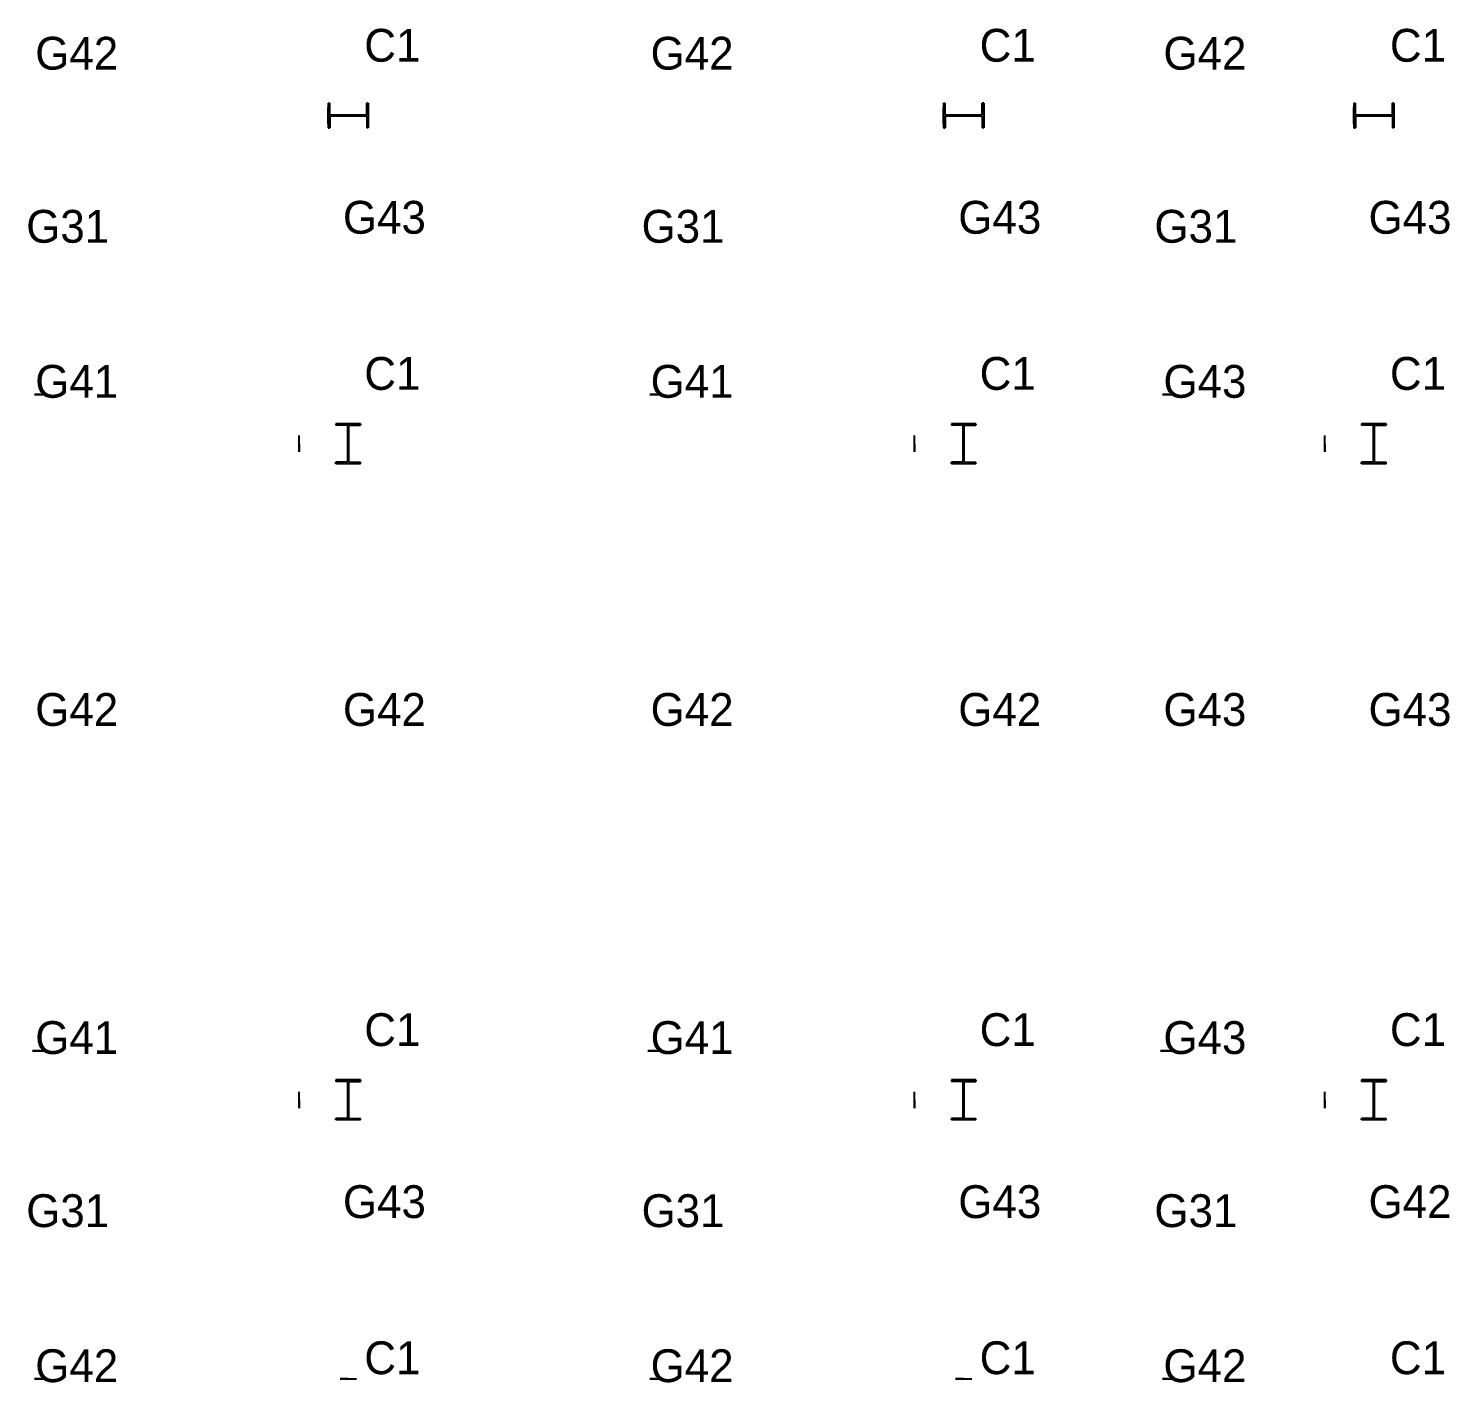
# Model space of a CAD drawing. Extents: x 0 to 468522, y -150 to 33063.
# Drawn here: x 251201 to 268522, y 16554 to 33063 of the extents above; entities that cross this region are included whole.
import ezdxf
from ezdxf.enums import TextEntityAlignment as Align

# ---------------------------------------------------------------- set-up
doc = ezdxf.new("R2010")
doc.units = 0

msp = doc.modelspace()

# ---------------------------------------------------------------- linework, layer by layer
at = {"layer": 'C1'}
for p, q in [((254856, 32150, 3330), (254856, 31850, 3330)), ((254856, 32150, 3330), (254874, 32150, 3330)), ((254856, 32150), (254856, 31850)), ((254856, 32150), (254874, 32150)), ((254874, 32005.5, 3330), (254874, 32150, 3330)), ((254874, 32005.5), (254874, 32150)), ((255326, 32005.5, 3330), (255326, 32150, 3330)), ((255344, 32150, 3330), (255326, 32150, 3330)), ((255326, 32005.5), (255326, 32150)), ((255344, 32150), (255326, 32150)), ((255344, 32150, 3330), (255344, 31850, 3330)), ((255344, 32150), (255344, 31850)), ((262356, 32150, 3330), (262356, 31850, 3330)), ((262356, 32150, 3330), (262374, 32150, 3330)), ((262356, 32150), (262356, 31850)), ((262356, 32150), (262374, 32150)), ((262374, 32005.5, 3330), (262374, 32150, 3330)), ((262374, 32005.5), (262374, 32150)), ((262826, 32005.5, 3330), (262826, 32150, 3330)), ((262844, 32150, 3330), (262826, 32150, 3330)), ((262826, 32005.5), (262826, 32150)), ((262844, 32150), (262826, 32150)), ((262844, 32150, 3330), (262844, 31850, 3330)), ((262844, 32150), (262844, 31850)), ((267356, 32150, 3330), (267356, 31850, 3330)), ((267356, 32150, 3330), (267374, 32150, 3330)), ((267356, 32150), (267356, 31850)), ((267356, 32150), (267374, 32150)), ((267374, 32005.5, 3330), (267374, 32150, 3330)), ((267374, 32005.5), (267374, 32150)), ((267826, 32005.5, 3330), (267826, 32150, 3330)), ((267844, 32150, 3330), (267826, 32150, 3330)), ((267826, 32005.5), (267826, 32150)), ((267844, 32150), (267826, 32150)), ((267844, 32150, 3330), (267844, 31850, 3330)), ((267844, 32150), (267844, 31850)), ((255326, 32005.5, 3330), (254874, 32005.5, 3330)), ((254874, 32005.5, 3330), (254874, 32005.5, 3330)), ((254874, 32005.5, 3330), (254874, 32005.5, 3330)), ((254874, 32005.5, 3330), (254874, 32005.5, 3330)), ((255326, 32005.5), (254874, 32005.5)), ((254874, 32005.5), (254874, 32005.5)), ((254874, 32005.5), (254874, 32005.5)), ((254874, 32005.5), (254874, 32005.5)), ((255326, 31994.5, 3330), (254874, 31994.5, 3330)), ((254874, 31994.5, 3330), (254874, 31994.5, 3330)), ((254874, 31994.5, 3330), (254874, 31994.5, 3330)), ((254874, 31994.5, 3330), (254874, 31994.5, 3330)), ((254874, 31994.5, 3330), (254874, 31850, 3330)), ((255326, 31994.5), (254874, 31994.5)), ((254874, 31994.5), (254874, 31994.5)), ((254874, 31994.5), (254874, 31994.5)), ((254874, 31994.5), (254874, 31994.5)), ((254874, 31994.5), (254874, 31850)), ((255326, 32005.5, 3330), (255326, 32005.5, 3330)), ((255326, 32005.5, 3330), (255326, 32005.5, 3330)), ((255326, 32005.5, 3330), (255326, 32005.5, 3330)), ((255326, 32005.5), (255326, 32005.5)), ((255326, 32005.5), (255326, 32005.5)), ((255326, 32005.5), (255326, 32005.5)), ((255326, 31994.5, 3330), (255326, 31994.5, 3330)), ((255326, 31994.5, 3330), (255326, 31994.5, 3330)), ((255326, 31994.5, 3330), (255326, 31994.5, 3330)), ((255326, 31994.5, 3330), (255326, 31850, 3330)), ((255326, 31994.5), (255326, 31994.5)), ((255326, 31994.5), (255326, 31994.5)), ((255326, 31994.5), (255326, 31994.5)), ((255326, 31994.5), (255326, 31850)), ((262826, 32005.5, 3330), (262374, 32005.5, 3330)), ((262374, 32005.5, 3330), (262374, 32005.5, 3330)), ((262374, 32005.5, 3330), (262374, 32005.5, 3330)), ((262374, 32005.5, 3330), (262374, 32005.5, 3330)), ((262826, 32005.5), (262374, 32005.5)), ((262374, 32005.5), (262374, 32005.5)), ((262374, 32005.5), (262374, 32005.5)), ((262374, 32005.5), (262374, 32005.5)), ((262826, 31994.5, 3330), (262374, 31994.5, 3330)), ((262374, 31994.5, 3330), (262374, 31994.5, 3330)), ((262374, 31994.5, 3330), (262374, 31994.5, 3330)), ((262374, 31994.5, 3330), (262374, 31994.5, 3330)), ((262374, 31994.5, 3330), (262374, 31850, 3330)), ((262826, 31994.5), (262374, 31994.5)), ((262374, 31994.5), (262374, 31994.5)), ((262374, 31994.5), (262374, 31994.5)), ((262374, 31994.5), (262374, 31994.5)), ((262374, 31994.5), (262374, 31850)), ((262826, 32005.5, 3330), (262826, 32005.5, 3330)), ((262826, 32005.5, 3330), (262826, 32005.5, 3330)), ((262826, 32005.5, 3330), (262826, 32005.5, 3330)), ((262826, 32005.5), (262826, 32005.5)), ((262826, 32005.5), (262826, 32005.5)), ((262826, 32005.5), (262826, 32005.5)), ((262826, 31994.5, 3330), (262826, 31994.5, 3330)), ((262826, 31994.5, 3330), (262826, 31994.5, 3330)), ((262826, 31994.5, 3330), (262826, 31994.5, 3330)), ((262826, 31994.5, 3330), (262826, 31850, 3330)), ((262826, 31994.5), (262826, 31994.5)), ((262826, 31994.5), (262826, 31994.5)), ((262826, 31994.5), (262826, 31994.5)), ((262826, 31994.5), (262826, 31850)), ((267826, 32005.5, 3330), (267374, 32005.5, 3330)), ((267374, 32005.5, 3330), (267374, 32005.5, 3330)), ((267374, 32005.5, 3330), (267374, 32005.5, 3330)), ((267374, 32005.5, 3330), (267374, 32005.5, 3330)), ((267826, 32005.5), (267374, 32005.5)), ((267374, 32005.5), (267374, 32005.5)), ((267374, 32005.5), (267374, 32005.5)), ((267374, 32005.5), (267374, 32005.5)), ((267826, 31994.5, 3330), (267374, 31994.5, 3330)), ((267374, 31994.5, 3330), (267374, 31994.5, 3330)), ((267374, 31994.5, 3330), (267374, 31994.5, 3330)), ((267374, 31994.5, 3330), (267374, 31994.5, 3330)), ((267374, 31994.5, 3330), (267374, 31850, 3330)), ((267826, 31994.5), (267374, 31994.5)), ((267374, 31994.5), (267374, 31994.5)), ((267374, 31994.5), (267374, 31994.5)), ((267374, 31994.5), (267374, 31994.5)), ((267374, 31994.5), (267374, 31850)), ((267826, 32005.5, 3330), (267826, 32005.5, 3330)), ((267826, 32005.5, 3330), (267826, 32005.5, 3330)), ((267826, 32005.5, 3330), (267826, 32005.5, 3330)), ((267826, 32005.5), (267826, 32005.5)), ((267826, 32005.5), (267826, 32005.5)), ((267826, 32005.5), (267826, 32005.5)), ((267826, 31994.5, 3330), (267826, 31994.5, 3330)), ((267826, 31994.5, 3330), (267826, 31994.5, 3330)), ((267826, 31994.5, 3330), (267826, 31994.5, 3330)), ((267826, 31994.5, 3330), (267826, 31850, 3330)), ((267826, 31994.5), (267826, 31994.5)), ((267826, 31994.5), (267826, 31994.5)), ((267826, 31994.5), (267826, 31994.5)), ((267826, 31994.5), (267826, 31850)), ((254856, 31850, 3330), (254874, 31850, 3330)), ((254856, 31850), (254874, 31850)), ((255344, 31850, 3330), (255326, 31850, 3330)), ((255344, 31850), (255326, 31850)), ((262356, 31850, 3330), (262374, 31850, 3330)), ((262356, 31850), (262374, 31850)), ((262844, 31850, 3330), (262826, 31850, 3330)), ((262844, 31850), (262826, 31850)), ((267356, 31850, 3330), (267374, 31850, 3330)), ((267356, 31850), (267374, 31850)), ((267844, 31850, 3330), (267826, 31850, 3330)), ((267844, 31850), (267826, 31850)), ((255250, 28244, 3330), (254950, 28244, 3330)), ((254950, 28244, 3330), (254950, 28226, 3330)), ((255250, 28244), (254950, 28244)), ((254950, 28244), (254950, 28226)), ((255250, 28244, 3330), (255250, 28226, 3330)), ((255250, 28244), (255250, 28226)), ((262750, 28244, 3330), (262450, 28244, 3330)), ((262450, 28244, 3330), (262450, 28226, 3330)), ((262750, 28244), (262450, 28244)), ((262450, 28244), (262450, 28226)), ((262750, 28244, 3330), (262750, 28226, 3330)), ((262750, 28244), (262750, 28226)), ((267750, 28244, 3330), (267450, 28244, 3330)), ((267450, 28244, 3330), (267450, 28226, 3330)), ((267750, 28244), (267450, 28244)), ((267450, 28244), (267450, 28226)), ((267750, 28244, 3330), (267750, 28226, 3330)), ((267750, 28244), (267750, 28226)), ((255094.5, 28226, 3330), (254950, 28226, 3330)), ((255094.5, 28226), (254950, 28226)), ((255094.5, 27774, 3330), (255094.5, 28226, 3330)), ((255094.5, 28226, 3330), (255094.5, 28226, 3330)), ((255094.5, 28226, 3330), (255094.5, 28226, 3330)), ((255094.5, 28226, 3330), (255094.5, 28226, 3330)), ((255094.5, 27774), (255094.5, 28226)), ((255094.5, 28226), (255094.5, 28226)), ((255094.5, 28226), (255094.5, 28226)), ((255094.5, 28226), (255094.5, 28226)), ((255105.5, 27774, 3330), (255105.5, 28226, 3330)), ((255105.5, 28226, 3330), (255105.5, 28226, 3330)), ((255105.5, 28226, 3330), (255105.5, 28226, 3330)), ((255105.5, 28226, 3330), (255105.5, 28226, 3330)), ((255105.5, 28226, 3330), (255250, 28226, 3330)), ((255105.5, 27774), (255105.5, 28226)), ((255105.5, 28226), (255105.5, 28226)), ((255105.5, 28226), (255105.5, 28226)), ((255105.5, 28226), (255105.5, 28226)), ((255105.5, 28226), (255250, 28226)), ((262594.5, 28226, 3330), (262450, 28226, 3330)), ((262594.5, 28226), (262450, 28226)), ((262594.5, 27774, 3330), (262594.5, 28226, 3330)), ((262594.5, 28226, 3330), (262594.5, 28226, 3330)), ((262594.5, 28226, 3330), (262594.5, 28226, 3330)), ((262594.5, 28226, 3330), (262594.5, 28226, 3330)), ((262594.5, 27774), (262594.5, 28226)), ((262594.5, 28226), (262594.5, 28226)), ((262594.5, 28226), (262594.5, 28226)), ((262594.5, 28226), (262594.5, 28226)), ((262605.5, 27774, 3330), (262605.5, 28226, 3330)), ((262605.5, 28226, 3330), (262605.5, 28226, 3330)), ((262605.5, 28226, 3330), (262605.5, 28226, 3330)), ((262605.5, 28226, 3330), (262605.5, 28226, 3330)), ((262605.5, 28226, 3330), (262750, 28226, 3330)), ((262605.5, 27774), (262605.5, 28226)), ((262605.5, 28226), (262605.5, 28226)), ((262605.5, 28226), (262605.5, 28226)), ((262605.5, 28226), (262605.5, 28226)), ((262605.5, 28226), (262750, 28226)), ((267594.5, 28226, 3330), (267450, 28226, 3330)), ((267594.5, 28226), (267450, 28226)), ((267594.5, 27774, 3330), (267594.5, 28226, 3330)), ((267594.5, 28226, 3330), (267594.5, 28226, 3330)), ((267594.5, 28226, 3330), (267594.5, 28226, 3330)), ((267594.5, 28226, 3330), (267594.5, 28226, 3330)), ((267594.5, 27774), (267594.5, 28226)), ((267594.5, 28226), (267594.5, 28226)), ((267594.5, 28226), (267594.5, 28226)), ((267594.5, 28226), (267594.5, 28226)), ((267605.5, 27774, 3330), (267605.5, 28226, 3330)), ((267605.5, 28226, 3330), (267605.5, 28226, 3330)), ((267605.5, 28226, 3330), (267605.5, 28226, 3330)), ((267605.5, 28226, 3330), (267605.5, 28226, 3330)), ((267605.5, 28226, 3330), (267750, 28226, 3330)), ((267605.5, 27774), (267605.5, 28226)), ((267605.5, 28226), (267605.5, 28226)), ((267605.5, 28226), (267605.5, 28226)), ((267605.5, 28226), (267605.5, 28226)), ((267605.5, 28226), (267750, 28226)), ((255094.5, 27774, 3330), (254950, 27774, 3330)), ((254950, 27756, 3330), (254950, 27774, 3330)), ((255094.5, 27774), (254950, 27774)), ((254950, 27756), (254950, 27774)), ((255250, 27756, 3330), (254950, 27756, 3330)), ((255250, 27756), (254950, 27756)), ((255094.5, 27774, 3330), (255094.5, 27774, 3330)), ((255094.5, 27774, 3330), (255094.5, 27774, 3330)), ((255094.5, 27774, 3330), (255094.5, 27774, 3330)), ((255094.5, 27774), (255094.5, 27774)), ((255094.5, 27774), (255094.5, 27774)), ((255094.5, 27774), (255094.5, 27774)), ((255105.5, 27774, 3330), (255105.5, 27774, 3330)), ((255105.5, 27774, 3330), (255105.5, 27774, 3330)), ((255105.5, 27774, 3330), (255105.5, 27774, 3330)), ((255105.5, 27774, 3330), (255250, 27774, 3330)), ((255105.5, 27774), (255105.5, 27774)), ((255105.5, 27774), (255105.5, 27774)), ((255105.5, 27774), (255105.5, 27774)), ((255105.5, 27774), (255250, 27774)), ((255250, 27756, 3330), (255250, 27774, 3330)), ((255250, 27756), (255250, 27774)), ((262594.5, 27774, 3330), (262450, 27774, 3330)), ((262450, 27756, 3330), (262450, 27774, 3330)), ((262594.5, 27774), (262450, 27774)), ((262450, 27756), (262450, 27774)), ((262750, 27756, 3330), (262450, 27756, 3330)), ((262750, 27756), (262450, 27756)), ((262594.5, 27774, 3330), (262594.5, 27774, 3330)), ((262594.5, 27774, 3330), (262594.5, 27774, 3330)), ((262594.5, 27774, 3330), (262594.5, 27774, 3330)), ((262594.5, 27774), (262594.5, 27774)), ((262594.5, 27774), (262594.5, 27774)), ((262594.5, 27774), (262594.5, 27774)), ((262605.5, 27774, 3330), (262605.5, 27774, 3330)), ((262605.5, 27774, 3330), (262605.5, 27774, 3330)), ((262605.5, 27774, 3330), (262605.5, 27774, 3330)), ((262605.5, 27774, 3330), (262750, 27774, 3330)), ((262605.5, 27774), (262605.5, 27774)), ((262605.5, 27774), (262605.5, 27774)), ((262605.5, 27774), (262605.5, 27774)), ((262605.5, 27774), (262750, 27774)), ((262750, 27756, 3330), (262750, 27774, 3330)), ((262750, 27756), (262750, 27774)), ((267594.5, 27774, 3330), (267450, 27774, 3330)), ((267450, 27756, 3330), (267450, 27774, 3330)), ((267594.5, 27774), (267450, 27774)), ((267450, 27756), (267450, 27774)), ((267750, 27756, 3330), (267450, 27756, 3330)), ((267750, 27756), (267450, 27756)), ((267594.5, 27774, 3330), (267594.5, 27774, 3330)), ((267594.5, 27774, 3330), (267594.5, 27774, 3330)), ((267594.5, 27774, 3330), (267594.5, 27774, 3330)), ((267594.5, 27774), (267594.5, 27774)), ((267594.5, 27774), (267594.5, 27774)), ((267594.5, 27774), (267594.5, 27774)), ((267605.5, 27774, 3330), (267605.5, 27774, 3330)), ((267605.5, 27774, 3330), (267605.5, 27774, 3330)), ((267605.5, 27774, 3330), (267605.5, 27774, 3330)), ((267605.5, 27774, 3330), (267750, 27774, 3330)), ((267605.5, 27774), (267605.5, 27774)), ((267605.5, 27774), (267605.5, 27774)), ((267605.5, 27774), (267605.5, 27774)), ((267605.5, 27774), (267750, 27774)), ((267750, 27756, 3330), (267750, 27774, 3330)), ((267750, 27756), (267750, 27774)), ((255250, 20244, 3330), (254950, 20244, 3330)), ((254950, 20244, 3330), (254950, 20226, 3330)), ((255250, 20244), (254950, 20244)), ((254950, 20244), (254950, 20226)), ((255094.5, 20226, 3330), (254950, 20226, 3330)), ((255094.5, 20226), (254950, 20226)), ((255094.5, 19774, 3330), (255094.5, 20226, 3330)), ((255094.5, 20226, 3330), (255094.5, 20226, 3330)), ((255094.5, 20226, 3330), (255094.5, 20226, 3330)), ((255094.5, 20226, 3330), (255094.5, 20226, 3330)), ((255094.5, 19774), (255094.5, 20226)), ((255094.5, 20226), (255094.5, 20226)), ((255094.5, 20226), (255094.5, 20226)), ((255094.5, 20226), (255094.5, 20226)), ((255105.5, 19774, 3330), (255105.5, 20226, 3330)), ((255105.5, 20226, 3330), (255105.5, 20226, 3330)), ((255105.5, 20226, 3330), (255105.5, 20226, 3330)), ((255105.5, 20226, 3330), (255105.5, 20226, 3330)), ((255105.5, 20226, 3330), (255250, 20226, 3330)), ((255105.5, 19774), (255105.5, 20226)), ((255105.5, 20226), (255105.5, 20226)), ((255105.5, 20226), (255105.5, 20226)), ((255105.5, 20226), (255105.5, 20226)), ((255105.5, 20226), (255250, 20226)), ((255250, 20244, 3330), (255250, 20226, 3330)), ((255250, 20244), (255250, 20226)), ((262750, 20244, 3330), (262450, 20244, 3330)), ((262450, 20244, 3330), (262450, 20226, 3330)), ((262750, 20244), (262450, 20244)), ((262450, 20244), (262450, 20226)), ((262594.5, 20226, 3330), (262450, 20226, 3330)), ((262594.5, 20226), (262450, 20226)), ((262594.5, 19774, 3330), (262594.5, 20226, 3330)), ((262594.5, 20226, 3330), (262594.5, 20226, 3330)), ((262594.5, 20226, 3330), (262594.5, 20226, 3330)), ((262594.5, 20226, 3330), (262594.5, 20226, 3330)), ((262594.5, 19774), (262594.5, 20226)), ((262594.5, 20226), (262594.5, 20226)), ((262594.5, 20226), (262594.5, 20226)), ((262594.5, 20226), (262594.5, 20226)), ((262605.5, 19774, 3330), (262605.5, 20226, 3330)), ((262605.5, 20226, 3330), (262605.5, 20226, 3330)), ((262605.5, 20226, 3330), (262605.5, 20226, 3330)), ((262605.5, 20226, 3330), (262605.5, 20226, 3330)), ((262605.5, 20226, 3330), (262750, 20226, 3330)), ((262605.5, 19774), (262605.5, 20226)), ((262605.5, 20226), (262605.5, 20226)), ((262605.5, 20226), (262605.5, 20226)), ((262605.5, 20226), (262605.5, 20226)), ((262605.5, 20226), (262750, 20226)), ((262750, 20244, 3330), (262750, 20226, 3330)), ((262750, 20244), (262750, 20226)), ((267750, 20244, 3330), (267450, 20244, 3330)), ((267450, 20244, 3330), (267450, 20226, 3330)), ((267750, 20244), (267450, 20244)), ((267450, 20244), (267450, 20226)), ((267594.5, 20226, 3330), (267450, 20226, 3330)), ((267594.5, 20226), (267450, 20226)), ((267594.5, 19774, 3330), (267594.5, 20226, 3330)), ((267594.5, 20226, 3330), (267594.5, 20226, 3330)), ((267594.5, 20226, 3330), (267594.5, 20226, 3330)), ((267594.5, 20226, 3330), (267594.5, 20226, 3330)), ((267594.5, 19774), (267594.5, 20226)), ((267594.5, 20226), (267594.5, 20226)), ((267594.5, 20226), (267594.5, 20226)), ((267594.5, 20226), (267594.5, 20226)), ((267605.5, 19774, 3330), (267605.5, 20226, 3330)), ((267605.5, 20226, 3330), (267605.5, 20226, 3330)), ((267605.5, 20226, 3330), (267605.5, 20226, 3330)), ((267605.5, 20226, 3330), (267605.5, 20226, 3330)), ((267605.5, 20226, 3330), (267750, 20226, 3330)), ((267605.5, 19774), (267605.5, 20226)), ((267605.5, 20226), (267605.5, 20226)), ((267605.5, 20226), (267605.5, 20226)), ((267605.5, 20226), (267605.5, 20226)), ((267605.5, 20226), (267750, 20226)), ((267750, 20244, 3330), (267750, 20226, 3330)), ((267750, 20244), (267750, 20226)), ((255094.5, 19774, 3330), (254950, 19774, 3330)), ((254950, 19756, 3330), (254950, 19774, 3330)), ((255094.5, 19774), (254950, 19774)), ((254950, 19756), (254950, 19774)), ((255250, 19756, 3330), (254950, 19756, 3330)), ((255250, 19756), (254950, 19756)), ((255094.5, 19774, 3330), (255094.5, 19774, 3330)), ((255094.5, 19774, 3330), (255094.5, 19774, 3330)), ((255094.5, 19774, 3330), (255094.5, 19774, 3330)), ((255094.5, 19774), (255094.5, 19774)), ((255094.5, 19774), (255094.5, 19774)), ((255094.5, 19774), (255094.5, 19774)), ((255105.5, 19774, 3330), (255105.5, 19774, 3330)), ((255105.5, 19774, 3330), (255105.5, 19774, 3330)), ((255105.5, 19774, 3330), (255105.5, 19774, 3330)), ((255105.5, 19774, 3330), (255250, 19774, 3330)), ((255105.5, 19774), (255105.5, 19774)), ((255105.5, 19774), (255105.5, 19774)), ((255105.5, 19774), (255105.5, 19774)), ((255105.5, 19774), (255250, 19774)), ((255250, 19756, 3330), (255250, 19774, 3330)), ((255250, 19756), (255250, 19774)), ((262594.5, 19774, 3330), (262450, 19774, 3330)), ((262450, 19756, 3330), (262450, 19774, 3330)), ((262594.5, 19774), (262450, 19774)), ((262450, 19756), (262450, 19774)), ((262750, 19756, 3330), (262450, 19756, 3330)), ((262750, 19756), (262450, 19756)), ((262594.5, 19774, 3330), (262594.5, 19774, 3330)), ((262594.5, 19774, 3330), (262594.5, 19774, 3330)), ((262594.5, 19774, 3330), (262594.5, 19774, 3330)), ((262594.5, 19774), (262594.5, 19774)), ((262594.5, 19774), (262594.5, 19774)), ((262594.5, 19774), (262594.5, 19774)), ((262605.5, 19774, 3330), (262605.5, 19774, 3330)), ((262605.5, 19774, 3330), (262605.5, 19774, 3330)), ((262605.5, 19774, 3330), (262605.5, 19774, 3330)), ((262605.5, 19774, 3330), (262750, 19774, 3330)), ((262605.5, 19774), (262605.5, 19774)), ((262605.5, 19774), (262605.5, 19774)), ((262605.5, 19774), (262605.5, 19774)), ((262605.5, 19774), (262750, 19774)), ((262750, 19756, 3330), (262750, 19774, 3330)), ((262750, 19756), (262750, 19774)), ((267594.5, 19774, 3330), (267450, 19774, 3330)), ((267450, 19756, 3330), (267450, 19774, 3330)), ((267594.5, 19774), (267450, 19774)), ((267450, 19756), (267450, 19774)), ((267750, 19756, 3330), (267450, 19756, 3330)), ((267750, 19756), (267450, 19756)), ((267594.5, 19774, 3330), (267594.5, 19774, 3330)), ((267594.5, 19774, 3330), (267594.5, 19774, 3330)), ((267594.5, 19774, 3330), (267594.5, 19774, 3330)), ((267594.5, 19774), (267594.5, 19774)), ((267594.5, 19774), (267594.5, 19774)), ((267594.5, 19774), (267594.5, 19774)), ((267605.5, 19774, 3330), (267605.5, 19774, 3330)), ((267605.5, 19774, 3330), (267605.5, 19774, 3330)), ((267605.5, 19774, 3330), (267605.5, 19774, 3330)), ((267605.5, 19774, 3330), (267750, 19774, 3330)), ((267605.5, 19774), (267605.5, 19774)), ((267605.5, 19774), (267605.5, 19774)), ((267605.5, 19774), (267605.5, 19774)), ((267605.5, 19774), (267750, 19774)), ((267750, 19756, 3330), (267750, 19774, 3330)), ((267750, 19756), (267750, 19774))]:
    msp.add_line(p, q, dxfattribs=at)
at = {"layer": 'G31', "extrusion": (0, 1, 0)}
for p, q in [((251275, 28600, 3480), (251425, 28600, 3480)), ((251275, 28600, 3180), (251425, 28600, 3180)), ((251346.75, 28600, 3471), (251275, 28600, 3471)), ((251275, 28600, 3480), (251275, 28600, 3471)), ((251346.75, 28600, 3189), (251275, 28600, 3189)), ((251275, 28600, 3180), (251275, 28600, 3189)), ((251346.75, 28600, 3189), (251346.75, 28600, 3471)), ((251346.75, 28600, 3471), (251346.75, 28600, 3471)), ((251346.75, 28600, 3189), (251346.75, 28600, 3189)), ((251346.75, 28600, 3471), (251346.75, 28600, 3471)), ((251346.75, 28600, 3189), (251346.75, 28600, 3189)), ((251346.75, 28600, 3471), (251346.75, 28600, 3471)), ((251346.75, 28600, 3189), (251346.75, 28600, 3189)), ((251353.25, 28600, 3189), (251353.25, 28600, 3471)), ((251353.25, 28600, 3189), (251353.25, 28600, 3189)), ((251353.25, 28600, 3471), (251353.25, 28600, 3471)), ((251353.25, 28600, 3189), (251353.25, 28600, 3189)), ((251353.25, 28600, 3471), (251353.25, 28600, 3471)), ((251353.25, 28600, 3189), (251353.25, 28600, 3189)), ((251353.25, 28600, 3471), (251353.25, 28600, 3471)), ((251353.25, 28600, 3471), (251425, 28600, 3471)), ((251353.25, 28600, 3189), (251425, 28600, 3189)), ((251425, 28600, 3480), (251425, 28600, 3471)), ((251425, 28600, 3180), (251425, 28600, 3189)), ((258775, 28600, 3480), (258925, 28600, 3480)), ((258775, 28600, 3180), (258925, 28600, 3180)), ((258846.75, 28600, 3471), (258775, 28600, 3471)), ((258775, 28600, 3480), (258775, 28600, 3471)), ((258846.75, 28600, 3189), (258775, 28600, 3189)), ((258775, 28600, 3180), (258775, 28600, 3189)), ((258846.75, 28600, 3189), (258846.75, 28600, 3471)), ((258846.75, 28600, 3471), (258846.75, 28600, 3471)), ((258846.75, 28600, 3189), (258846.75, 28600, 3189)), ((258846.75, 28600, 3471), (258846.75, 28600, 3471)), ((258846.75, 28600, 3189), (258846.75, 28600, 3189)), ((258846.75, 28600, 3471), (258846.75, 28600, 3471)), ((258846.75, 28600, 3189), (258846.75, 28600, 3189)), ((258853.25, 28600, 3189), (258853.25, 28600, 3471)), ((258853.25, 28600, 3189), (258853.25, 28600, 3189)), ((258853.25, 28600, 3471), (258853.25, 28600, 3471)), ((258853.25, 28600, 3189), (258853.25, 28600, 3189)), ((258853.25, 28600, 3471), (258853.25, 28600, 3471)), ((258853.25, 28600, 3189), (258853.25, 28600, 3189)), ((258853.25, 28600, 3471), (258853.25, 28600, 3471)), ((258853.25, 28600, 3471), (258925, 28600, 3471)), ((258853.25, 28600, 3189), (258925, 28600, 3189)), ((258925, 28600, 3480), (258925, 28600, 3471)), ((258925, 28600, 3180), (258925, 28600, 3189)), ((265025, 28600, 3480), (265175, 28600, 3480)), ((265025, 28600, 3180), (265175, 28600, 3180)), ((265096.75, 28600, 3471), (265025, 28600, 3471)), ((265025, 28600, 3480), (265025, 28600, 3471)), ((265096.75, 28600, 3189), (265025, 28600, 3189)), ((265025, 28600, 3180), (265025, 28600, 3189)), ((265096.75, 28600, 3189), (265096.75, 28600, 3471)), ((265096.75, 28600, 3471), (265096.75, 28600, 3471)), ((265096.75, 28600, 3189), (265096.75, 28600, 3189)), ((265096.75, 28600, 3471), (265096.75, 28600, 3471)), ((265096.75, 28600, 3189), (265096.75, 28600, 3189)), ((265096.75, 28600, 3471), (265096.75, 28600, 3471)), ((265096.75, 28600, 3189), (265096.75, 28600, 3189)), ((265103.25, 28600, 3189), (265103.25, 28600, 3471)), ((265103.25, 28600, 3189), (265103.25, 28600, 3189)), ((265103.25, 28600, 3471), (265103.25, 28600, 3471)), ((265103.25, 28600, 3189), (265103.25, 28600, 3189)), ((265103.25, 28600, 3471), (265103.25, 28600, 3471)), ((265103.25, 28600, 3189), (265103.25, 28600, 3189)), ((265103.25, 28600, 3471), (265103.25, 28600, 3471)), ((265103.25, 28600, 3471), (265175, 28600, 3471)), ((265103.25, 28600, 3189), (265175, 28600, 3189)), ((265175, 28600, 3480), (265175, 28600, 3471)), ((265175, 28600, 3180), (265175, 28600, 3189)), ((251275, 16600, 3480), (251425, 16600, 3480)), ((251275, 16600, 3180), (251425, 16600, 3180)), ((251346.75, 16600, 3471), (251275, 16600, 3471)), ((251275, 16600, 3480), (251275, 16600, 3471)), ((251346.75, 16600, 3189), (251275, 16600, 3189)), ((251275, 16600, 3180), (251275, 16600, 3189)), ((251346.75, 16600, 3189), (251346.75, 16600, 3471)), ((251346.75, 16600, 3471), (251346.75, 16600, 3471)), ((251346.75, 16600, 3189), (251346.75, 16600, 3189)), ((251346.75, 16600, 3471), (251346.75, 16600, 3471)), ((251346.75, 16600, 3189), (251346.75, 16600, 3189)), ((251346.75, 16600, 3471), (251346.75, 16600, 3471)), ((251346.75, 16600, 3189), (251346.75, 16600, 3189)), ((251353.25, 16600, 3189), (251353.25, 16600, 3471)), ((251353.25, 16600, 3189), (251353.25, 16600, 3189)), ((251353.25, 16600, 3471), (251353.25, 16600, 3471)), ((251353.25, 16600, 3189), (251353.25, 16600, 3189)), ((251353.25, 16600, 3471), (251353.25, 16600, 3471)), ((251353.25, 16600, 3189), (251353.25, 16600, 3189)), ((251353.25, 16600, 3471), (251353.25, 16600, 3471)), ((251353.25, 16600, 3471), (251425, 16600, 3471)), ((251353.25, 16600, 3189), (251425, 16600, 3189)), ((251425, 16600, 3480), (251425, 16600, 3471)), ((251425, 16600, 3180), (251425, 16600, 3189)), ((258775, 16600, 3480), (258925, 16600, 3480)), ((258775, 16600, 3180), (258925, 16600, 3180)), ((258846.75, 16600, 3471), (258775, 16600, 3471)), ((258775, 16600, 3480), (258775, 16600, 3471)), ((258846.75, 16600, 3189), (258775, 16600, 3189)), ((258775, 16600, 3180), (258775, 16600, 3189)), ((258846.75, 16600, 3189), (258846.75, 16600, 3471)), ((258846.75, 16600, 3471), (258846.75, 16600, 3471)), ((258846.75, 16600, 3189), (258846.75, 16600, 3189)), ((258846.75, 16600, 3471), (258846.75, 16600, 3471)), ((258846.75, 16600, 3189), (258846.75, 16600, 3189)), ((258846.75, 16600, 3471), (258846.75, 16600, 3471)), ((258846.75, 16600, 3189), (258846.75, 16600, 3189)), ((258853.25, 16600, 3189), (258853.25, 16600, 3471)), ((258853.25, 16600, 3189), (258853.25, 16600, 3189)), ((258853.25, 16600, 3471), (258853.25, 16600, 3471)), ((258853.25, 16600, 3189), (258853.25, 16600, 3189)), ((258853.25, 16600, 3471), (258853.25, 16600, 3471)), ((258853.25, 16600, 3189), (258853.25, 16600, 3189)), ((258853.25, 16600, 3471), (258853.25, 16600, 3471)), ((258853.25, 16600, 3471), (258925, 16600, 3471)), ((258853.25, 16600, 3189), (258925, 16600, 3189)), ((258925, 16600, 3480), (258925, 16600, 3471)), ((258925, 16600, 3180), (258925, 16600, 3189)), ((265025, 16600, 3480), (265175, 16600, 3480)), ((265025, 16600, 3180), (265175, 16600, 3180)), ((265096.75, 16600, 3471), (265025, 16600, 3471)), ((265025, 16600, 3480), (265025, 16600, 3471)), ((265096.75, 16600, 3189), (265025, 16600, 3189)), ((265025, 16600, 3180), (265025, 16600, 3189)), ((265096.75, 16600, 3189), (265096.75, 16600, 3471)), ((265096.75, 16600, 3471), (265096.75, 16600, 3471)), ((265096.75, 16600, 3189), (265096.75, 16600, 3189)), ((265096.75, 16600, 3471), (265096.75, 16600, 3471)), ((265096.75, 16600, 3189), (265096.75, 16600, 3189)), ((265096.75, 16600, 3471), (265096.75, 16600, 3471)), ((265096.75, 16600, 3189), (265096.75, 16600, 3189)), ((265103.25, 16600, 3189), (265103.25, 16600, 3471)), ((265103.25, 16600, 3189), (265103.25, 16600, 3189)), ((265103.25, 16600, 3471), (265103.25, 16600, 3471)), ((265103.25, 16600, 3189), (265103.25, 16600, 3189)), ((265103.25, 16600, 3471), (265103.25, 16600, 3471)), ((265103.25, 16600, 3189), (265103.25, 16600, 3189)), ((265103.25, 16600, 3471), (265103.25, 16600, 3471)), ((265103.25, 16600, 3471), (265175, 16600, 3471)), ((265103.25, 16600, 3189), (265175, 16600, 3189)), ((265175, 16600, 3480), (265175, 16600, 3471)), ((265175, 16600, 3180), (265175, 16600, 3189))]:
    msp.add_line(p, q, dxfattribs=at)
at = {"layer": 'G41', "extrusion": (-1, 0, 0)}
for p, q in [((254500, 27900, 3530), (254500, 28100, 3530)), ((254500, 27900, 3130), (254500, 28100, 3130)), ((254500, 28006, 3508), (254500, 28100, 3508)), ((254500, 28100, 3530), (254500, 28100, 3508)), ((254500, 28006, 3152), (254500, 28100, 3152)), ((254500, 28100, 3130), (254500, 28100, 3152)), ((262000, 27900, 3530), (262000, 28100, 3530)), ((262000, 27900, 3130), (262000, 28100, 3130)), ((262000, 28006, 3508), (262000, 28100, 3508)), ((262000, 28100, 3530), (262000, 28100, 3508)), ((262000, 28006, 3152), (262000, 28100, 3152)), ((262000, 28100, 3130), (262000, 28100, 3152)), ((254500, 28006, 3152), (254500, 28006, 3508)), ((254500, 28006, 3152), (254500, 28006, 3152)), ((254500, 28006, 3508), (254500, 28006, 3508)), ((254500, 28006, 3152), (254500, 28006, 3152)), ((254500, 28006, 3508), (254500, 28006, 3508)), ((254500, 28006, 3152), (254500, 28006, 3152)), ((254500, 28006, 3508), (254500, 28006, 3508)), ((254500, 27994, 3152), (254500, 27994, 3508)), ((254500, 27994, 3508), (254500, 27994, 3508)), ((254500, 27994, 3152), (254500, 27994, 3152)), ((254500, 27994, 3508), (254500, 27994, 3508)), ((254500, 27994, 3152), (254500, 27994, 3152)), ((254500, 27994, 3508), (254500, 27994, 3508)), ((254500, 27994, 3152), (254500, 27994, 3152)), ((254500, 27994, 3508), (254500, 27900, 3508)), ((254500, 27994, 3152), (254500, 27900, 3152)), ((254500, 27900, 3530), (254500, 27900, 3508)), ((254500, 27900, 3130), (254500, 27900, 3152)), ((262000, 28006, 3152), (262000, 28006, 3508)), ((262000, 28006, 3152), (262000, 28006, 3152)), ((262000, 28006, 3508), (262000, 28006, 3508)), ((262000, 28006, 3152), (262000, 28006, 3152)), ((262000, 28006, 3508), (262000, 28006, 3508)), ((262000, 28006, 3152), (262000, 28006, 3152)), ((262000, 28006, 3508), (262000, 28006, 3508)), ((262000, 27994, 3152), (262000, 27994, 3508)), ((262000, 27994, 3508), (262000, 27994, 3508)), ((262000, 27994, 3152), (262000, 27994, 3152)), ((262000, 27994, 3508), (262000, 27994, 3508)), ((262000, 27994, 3152), (262000, 27994, 3152)), ((262000, 27994, 3508), (262000, 27994, 3508)), ((262000, 27994, 3152), (262000, 27994, 3152)), ((262000, 27994, 3508), (262000, 27900, 3508)), ((262000, 27994, 3152), (262000, 27900, 3152)), ((262000, 27900, 3530), (262000, 27900, 3508)), ((262000, 27900, 3130), (262000, 27900, 3152)), ((254500, 19900, 3530), (254500, 20100, 3530)), ((254500, 19900, 3130), (254500, 20100, 3130)), ((254500, 20006, 3508), (254500, 20100, 3508)), ((254500, 20100, 3530), (254500, 20100, 3508)), ((254500, 20006, 3152), (254500, 20100, 3152)), ((254500, 20100, 3130), (254500, 20100, 3152)), ((262000, 19900, 3530), (262000, 20100, 3530)), ((262000, 19900, 3130), (262000, 20100, 3130)), ((262000, 20006, 3508), (262000, 20100, 3508)), ((262000, 20100, 3530), (262000, 20100, 3508)), ((262000, 20006, 3152), (262000, 20100, 3152)), ((262000, 20100, 3130), (262000, 20100, 3152)), ((254500, 20006, 3152), (254500, 20006, 3508)), ((254500, 20006, 3152), (254500, 20006, 3152)), ((254500, 20006, 3508), (254500, 20006, 3508)), ((254500, 20006, 3152), (254500, 20006, 3152)), ((254500, 20006, 3508), (254500, 20006, 3508)), ((254500, 20006, 3152), (254500, 20006, 3152)), ((254500, 20006, 3508), (254500, 20006, 3508)), ((254500, 19994, 3152), (254500, 19994, 3508)), ((254500, 19994, 3508), (254500, 19994, 3508)), ((254500, 19994, 3152), (254500, 19994, 3152)), ((254500, 19994, 3508), (254500, 19994, 3508)), ((254500, 19994, 3152), (254500, 19994, 3152)), ((254500, 19994, 3508), (254500, 19994, 3508)), ((254500, 19994, 3152), (254500, 19994, 3152)), ((254500, 19994, 3508), (254500, 19900, 3508)), ((254500, 19994, 3152), (254500, 19900, 3152)), ((262000, 20006, 3152), (262000, 20006, 3508)), ((262000, 20006, 3152), (262000, 20006, 3152)), ((262000, 20006, 3508), (262000, 20006, 3508)), ((262000, 20006, 3152), (262000, 20006, 3152)), ((262000, 20006, 3508), (262000, 20006, 3508)), ((262000, 20006, 3152), (262000, 20006, 3152)), ((262000, 20006, 3508), (262000, 20006, 3508)), ((262000, 19994, 3152), (262000, 19994, 3508)), ((262000, 19994, 3508), (262000, 19994, 3508)), ((262000, 19994, 3152), (262000, 19994, 3152)), ((262000, 19994, 3508), (262000, 19994, 3508)), ((262000, 19994, 3152), (262000, 19994, 3152)), ((262000, 19994, 3508), (262000, 19994, 3508)), ((262000, 19994, 3152), (262000, 19994, 3152)), ((262000, 19994, 3508), (262000, 19900, 3508)), ((262000, 19994, 3152), (262000, 19900, 3152)), ((254500, 19900, 3530), (254500, 19900, 3508)), ((254500, 19900, 3130), (254500, 19900, 3152)), ((262000, 19900, 3530), (262000, 19900, 3508)), ((262000, 19900, 3130), (262000, 19900, 3152))]:
    msp.add_line(p, q, dxfattribs=at)
at = {"layer": 'G42', "extrusion": (-1, 0, 0)}
for p, q in [((254856, 31900, 3530), (254856, 32100, 3530)), ((254856, 31900, 3130), (254856, 32100, 3130)), ((254856, 32004.5, 3516), (254856, 32100, 3516)), ((254856, 32100, 3530), (254856, 32100, 3516)), ((254856, 32004.5, 3144), (254856, 32100, 3144)), ((254856, 32100, 3130), (254856, 32100, 3144)), ((262356, 31900, 3530), (262356, 32100, 3530)), ((262356, 31900, 3130), (262356, 32100, 3130)), ((262356, 32004.5, 3516), (262356, 32100, 3516)), ((262356, 32100, 3530), (262356, 32100, 3516)), ((262356, 32004.5, 3144), (262356, 32100, 3144)), ((262356, 32100, 3130), (262356, 32100, 3144)), ((267356, 31900, 3530), (267356, 32100, 3530)), ((267356, 31900, 3130), (267356, 32100, 3130)), ((267356, 32004.5, 3516), (267356, 32100, 3516)), ((267356, 32100, 3530), (267356, 32100, 3516)), ((267356, 32004.5, 3144), (267356, 32100, 3144)), ((267356, 32100, 3130), (267356, 32100, 3144)), ((254856, 32004.5, 3144), (254856, 32004.5, 3516)), ((254856, 32004.5, 3144), (254856, 32004.5, 3144)), ((254856, 32004.5, 3516), (254856, 32004.5, 3516)), ((254856, 32004.5, 3144), (254856, 32004.5, 3144)), ((254856, 32004.5, 3516), (254856, 32004.5, 3516)), ((254856, 32004.5, 3144), (254856, 32004.5, 3144)), ((254856, 32004.5, 3516), (254856, 32004.5, 3516)), ((254856, 31995.5, 3144), (254856, 31995.5, 3516)), ((254856, 31995.5, 3516), (254856, 31995.5, 3516)), ((254856, 31995.5, 3144), (254856, 31995.5, 3144)), ((254856, 31995.5, 3516), (254856, 31995.5, 3516)), ((254856, 31995.5, 3144), (254856, 31995.5, 3144)), ((254856, 31995.5, 3516), (254856, 31995.5, 3516)), ((254856, 31995.5, 3144), (254856, 31995.5, 3144)), ((254856, 31995.5, 3516), (254856, 31900, 3516)), ((254856, 31995.5, 3144), (254856, 31900, 3144)), ((254856, 31900, 3530), (254856, 31900, 3516)), ((254856, 31900, 3130), (254856, 31900, 3144)), ((262356, 32004.5, 3144), (262356, 32004.5, 3516)), ((262356, 32004.5, 3144), (262356, 32004.5, 3144)), ((262356, 32004.5, 3516), (262356, 32004.5, 3516)), ((262356, 32004.5, 3144), (262356, 32004.5, 3144)), ((262356, 32004.5, 3516), (262356, 32004.5, 3516)), ((262356, 32004.5, 3144), (262356, 32004.5, 3144)), ((262356, 32004.5, 3516), (262356, 32004.5, 3516)), ((262356, 31995.5, 3144), (262356, 31995.5, 3516)), ((262356, 31995.5, 3516), (262356, 31995.5, 3516)), ((262356, 31995.5, 3144), (262356, 31995.5, 3144)), ((262356, 31995.5, 3516), (262356, 31995.5, 3516)), ((262356, 31995.5, 3144), (262356, 31995.5, 3144)), ((262356, 31995.5, 3516), (262356, 31995.5, 3516)), ((262356, 31995.5, 3144), (262356, 31995.5, 3144)), ((262356, 31995.5, 3516), (262356, 31900, 3516)), ((262356, 31995.5, 3144), (262356, 31900, 3144)), ((262356, 31900, 3530), (262356, 31900, 3516)), ((262356, 31900, 3130), (262356, 31900, 3144)), ((267356, 32004.5, 3144), (267356, 32004.5, 3516)), ((267356, 32004.5, 3144), (267356, 32004.5, 3144)), ((267356, 32004.5, 3516), (267356, 32004.5, 3516)), ((267356, 32004.5, 3144), (267356, 32004.5, 3144)), ((267356, 32004.5, 3516), (267356, 32004.5, 3516)), ((267356, 32004.5, 3144), (267356, 32004.5, 3144)), ((267356, 32004.5, 3516), (267356, 32004.5, 3516)), ((267356, 31995.5, 3144), (267356, 31995.5, 3516)), ((267356, 31995.5, 3516), (267356, 31995.5, 3516)), ((267356, 31995.5, 3144), (267356, 31995.5, 3144)), ((267356, 31995.5, 3516), (267356, 31995.5, 3516)), ((267356, 31995.5, 3144), (267356, 31995.5, 3144)), ((267356, 31995.5, 3516), (267356, 31995.5, 3516)), ((267356, 31995.5, 3144), (267356, 31995.5, 3144)), ((267356, 31995.5, 3516), (267356, 31900, 3516)), ((267356, 31995.5, 3144), (267356, 31900, 3144)), ((267356, 31900, 3530), (267356, 31900, 3516)), ((267356, 31900, 3130), (267356, 31900, 3144))]:
    msp.add_line(p, q, dxfattribs=at)
at = {"layer": 'G42', "extrusion": (0, 1, 0)}
for p, q in [((251250, 20600, 3530), (251450, 20600, 3530)), ((251250, 20600, 3130), (251450, 20600, 3130)), ((251345.5, 20600, 3516), (251250, 20600, 3516)), ((251250, 20600, 3530), (251250, 20600, 3516)), ((251345.5, 20600, 3144), (251250, 20600, 3144)), ((251250, 20600, 3130), (251250, 20600, 3144)), ((251345.5, 20600, 3144), (251345.5, 20600, 3516)), ((251345.5, 20600, 3516), (251345.5, 20600, 3516)), ((251345.5, 20600, 3144), (251345.5, 20600, 3144)), ((251345.5, 20600, 3516), (251345.5, 20600, 3516)), ((251345.5, 20600, 3144), (251345.5, 20600, 3144)), ((251345.5, 20600, 3516), (251345.5, 20600, 3516)), ((251345.5, 20600, 3144), (251345.5, 20600, 3144)), ((251354.5, 20600, 3144), (251354.5, 20600, 3516)), ((251354.5, 20600, 3144), (251354.5, 20600, 3144)), ((251354.5, 20600, 3516), (251354.5, 20600, 3516)), ((251354.5, 20600, 3144), (251354.5, 20600, 3144)), ((251354.5, 20600, 3516), (251354.5, 20600, 3516)), ((251354.5, 20600, 3144), (251354.5, 20600, 3144)), ((251354.5, 20600, 3516), (251354.5, 20600, 3516)), ((251354.5, 20600, 3516), (251450, 20600, 3516)), ((251354.5, 20600, 3144), (251450, 20600, 3144)), ((251450, 20600, 3530), (251450, 20600, 3516)), ((251450, 20600, 3130), (251450, 20600, 3144)), ((258750, 20600, 3530), (258950, 20600, 3530)), ((258750, 20600, 3130), (258950, 20600, 3130)), ((258845.5, 20600, 3516), (258750, 20600, 3516)), ((258750, 20600, 3530), (258750, 20600, 3516)), ((258845.5, 20600, 3144), (258750, 20600, 3144)), ((258750, 20600, 3130), (258750, 20600, 3144)), ((258845.5, 20600, 3144), (258845.5, 20600, 3516)), ((258845.5, 20600, 3516), (258845.5, 20600, 3516)), ((258845.5, 20600, 3144), (258845.5, 20600, 3144)), ((258845.5, 20600, 3516), (258845.5, 20600, 3516)), ((258845.5, 20600, 3144), (258845.5, 20600, 3144)), ((258845.5, 20600, 3516), (258845.5, 20600, 3516)), ((258845.5, 20600, 3144), (258845.5, 20600, 3144)), ((258854.5, 20600, 3144), (258854.5, 20600, 3516)), ((258854.5, 20600, 3144), (258854.5, 20600, 3144)), ((258854.5, 20600, 3516), (258854.5, 20600, 3516)), ((258854.5, 20600, 3144), (258854.5, 20600, 3144)), ((258854.5, 20600, 3516), (258854.5, 20600, 3516)), ((258854.5, 20600, 3144), (258854.5, 20600, 3144)), ((258854.5, 20600, 3516), (258854.5, 20600, 3516)), ((258854.5, 20600, 3516), (258950, 20600, 3516)), ((258854.5, 20600, 3144), (258950, 20600, 3144)), ((258950, 20600, 3530), (258950, 20600, 3516)), ((258950, 20600, 3130), (258950, 20600, 3144)), ((255000, 20244, 3530), (255200, 20244, 3530)), ((255000, 20244, 3130), (255200, 20244, 3130)), ((255095.5, 20244, 3516), (255000, 20244, 3516)), ((255000, 20244, 3530), (255000, 20244, 3516)), ((255095.5, 20244, 3144), (255000, 20244, 3144)), ((255000, 20244, 3130), (255000, 20244, 3144)), ((255095.5, 20244, 3144), (255095.5, 20244, 3516)), ((255095.5, 20244, 3516), (255095.5, 20244, 3516)), ((255095.5, 20244, 3144), (255095.5, 20244, 3144)), ((255095.5, 20244, 3516), (255095.5, 20244, 3516)), ((255095.5, 20244, 3144), (255095.5, 20244, 3144)), ((255095.5, 20244, 3516), (255095.5, 20244, 3516)), ((255095.5, 20244, 3144), (255095.5, 20244, 3144)), ((255104.5, 20244, 3144), (255104.5, 20244, 3516)), ((255104.5, 20244, 3144), (255104.5, 20244, 3144)), ((255104.5, 20244, 3516), (255104.5, 20244, 3516)), ((255104.5, 20244, 3144), (255104.5, 20244, 3144)), ((255104.5, 20244, 3516), (255104.5, 20244, 3516)), ((255104.5, 20244, 3144), (255104.5, 20244, 3144)), ((255104.5, 20244, 3516), (255104.5, 20244, 3516)), ((255104.5, 20244, 3516), (255200, 20244, 3516)), ((255104.5, 20244, 3144), (255200, 20244, 3144)), ((255200, 20244, 3530), (255200, 20244, 3516)), ((255200, 20244, 3130), (255200, 20244, 3144)), ((262500, 20244, 3530), (262700, 20244, 3530)), ((262500, 20244, 3130), (262700, 20244, 3130)), ((262595.5, 20244, 3516), (262500, 20244, 3516)), ((262500, 20244, 3530), (262500, 20244, 3516)), ((262595.5, 20244, 3144), (262500, 20244, 3144)), ((262500, 20244, 3130), (262500, 20244, 3144)), ((262595.5, 20244, 3144), (262595.5, 20244, 3516)), ((262595.5, 20244, 3516), (262595.5, 20244, 3516)), ((262595.5, 20244, 3144), (262595.5, 20244, 3144)), ((262595.5, 20244, 3516), (262595.5, 20244, 3516)), ((262595.5, 20244, 3144), (262595.5, 20244, 3144)), ((262595.5, 20244, 3516), (262595.5, 20244, 3516)), ((262595.5, 20244, 3144), (262595.5, 20244, 3144)), ((262604.5, 20244, 3144), (262604.5, 20244, 3516)), ((262604.5, 20244, 3144), (262604.5, 20244, 3144)), ((262604.5, 20244, 3516), (262604.5, 20244, 3516)), ((262604.5, 20244, 3144), (262604.5, 20244, 3144)), ((262604.5, 20244, 3516), (262604.5, 20244, 3516)), ((262604.5, 20244, 3144), (262604.5, 20244, 3144)), ((262604.5, 20244, 3516), (262604.5, 20244, 3516)), ((262604.5, 20244, 3516), (262700, 20244, 3516)), ((262604.5, 20244, 3144), (262700, 20244, 3144)), ((262700, 20244, 3530), (262700, 20244, 3516)), ((262700, 20244, 3130), (262700, 20244, 3144))]:
    msp.add_line(p, q, dxfattribs=at)
at = {"layer": 'G43', "extrusion": (0, 1, 0)}
for p, q in [((255000, 28244, 3530), (255200, 28244, 3530)), ((255000, 28244, 3130), (255200, 28244, 3130)), ((255096, 28244, 3517), (255000, 28244, 3517)), ((255000, 28244, 3530), (255000, 28244, 3517)), ((255096, 28244, 3143), (255000, 28244, 3143)), ((255000, 28244, 3130), (255000, 28244, 3143)), ((255096, 28244, 3143), (255096, 28244, 3517)), ((255096, 28244, 3517), (255096, 28244, 3517)), ((255096, 28244, 3143), (255096, 28244, 3143)), ((255096, 28244, 3517), (255096, 28244, 3517)), ((255096, 28244, 3143), (255096, 28244, 3143)), ((255096, 28244, 3517), (255096, 28244, 3517)), ((255096, 28244, 3143), (255096, 28244, 3143)), ((255104, 28244, 3143), (255104, 28244, 3517)), ((255104, 28244, 3143), (255104, 28244, 3143)), ((255104, 28244, 3517), (255104, 28244, 3517)), ((255104, 28244, 3143), (255104, 28244, 3143)), ((255104, 28244, 3517), (255104, 28244, 3517)), ((255104, 28244, 3143), (255104, 28244, 3143)), ((255104, 28244, 3517), (255104, 28244, 3517)), ((255104, 28244, 3517), (255200, 28244, 3517)), ((255104, 28244, 3143), (255200, 28244, 3143)), ((255200, 28244, 3530), (255200, 28244, 3517)), ((255200, 28244, 3130), (255200, 28244, 3143)), ((262500, 28244, 3530), (262700, 28244, 3530)), ((262500, 28244, 3130), (262700, 28244, 3130)), ((262596, 28244, 3517), (262500, 28244, 3517)), ((262500, 28244, 3530), (262500, 28244, 3517)), ((262596, 28244, 3143), (262500, 28244, 3143)), ((262500, 28244, 3130), (262500, 28244, 3143)), ((262596, 28244, 3143), (262596, 28244, 3517)), ((262596, 28244, 3517), (262596, 28244, 3517)), ((262596, 28244, 3143), (262596, 28244, 3143)), ((262596, 28244, 3517), (262596, 28244, 3517)), ((262596, 28244, 3143), (262596, 28244, 3143)), ((262596, 28244, 3517), (262596, 28244, 3517)), ((262596, 28244, 3143), (262596, 28244, 3143)), ((262604, 28244, 3143), (262604, 28244, 3517)), ((262604, 28244, 3143), (262604, 28244, 3143)), ((262604, 28244, 3517), (262604, 28244, 3517)), ((262604, 28244, 3143), (262604, 28244, 3143)), ((262604, 28244, 3517), (262604, 28244, 3517)), ((262604, 28244, 3143), (262604, 28244, 3143)), ((262604, 28244, 3517), (262604, 28244, 3517)), ((262604, 28244, 3517), (262700, 28244, 3517)), ((262604, 28244, 3143), (262700, 28244, 3143)), ((262700, 28244, 3530), (262700, 28244, 3517)), ((262700, 28244, 3130), (262700, 28244, 3143)), ((267500, 28244, 3530), (267700, 28244, 3530)), ((267500, 28244, 3130), (267700, 28244, 3130)), ((267596, 28244, 3517), (267500, 28244, 3517)), ((267500, 28244, 3530), (267500, 28244, 3517)), ((267596, 28244, 3143), (267500, 28244, 3143)), ((267500, 28244, 3130), (267500, 28244, 3143)), ((267596, 28244, 3143), (267596, 28244, 3517)), ((267596, 28244, 3517), (267596, 28244, 3517)), ((267596, 28244, 3143), (267596, 28244, 3143)), ((267596, 28244, 3517), (267596, 28244, 3517)), ((267596, 28244, 3143), (267596, 28244, 3143)), ((267596, 28244, 3517), (267596, 28244, 3517)), ((267596, 28244, 3143), (267596, 28244, 3143)), ((267604, 28244, 3143), (267604, 28244, 3517)), ((267604, 28244, 3143), (267604, 28244, 3143)), ((267604, 28244, 3517), (267604, 28244, 3517)), ((267604, 28244, 3143), (267604, 28244, 3143)), ((267604, 28244, 3517), (267604, 28244, 3517)), ((267604, 28244, 3143), (267604, 28244, 3143)), ((267604, 28244, 3517), (267604, 28244, 3517)), ((267604, 28244, 3517), (267700, 28244, 3517)), ((267604, 28244, 3143), (267700, 28244, 3143)), ((267700, 28244, 3530), (267700, 28244, 3517)), ((267700, 28244, 3130), (267700, 28244, 3143)), ((265000, 20600, 3530), (265200, 20600, 3530)), ((265000, 20600, 3130), (265200, 20600, 3130)), ((265096, 20600, 3517), (265000, 20600, 3517)), ((265000, 20600, 3530), (265000, 20600, 3517)), ((265096, 20600, 3143), (265000, 20600, 3143)), ((265000, 20600, 3130), (265000, 20600, 3143)), ((265096, 20600, 3143), (265096, 20600, 3517)), ((265096, 20600, 3517), (265096, 20600, 3517)), ((265096, 20600, 3143), (265096, 20600, 3143)), ((265096, 20600, 3517), (265096, 20600, 3517)), ((265096, 20600, 3143), (265096, 20600, 3143)), ((265096, 20600, 3517), (265096, 20600, 3517)), ((265096, 20600, 3143), (265096, 20600, 3143)), ((265104, 20600, 3143), (265104, 20600, 3517)), ((265104, 20600, 3143), (265104, 20600, 3143)), ((265104, 20600, 3517), (265104, 20600, 3517)), ((265104, 20600, 3143), (265104, 20600, 3143)), ((265104, 20600, 3517), (265104, 20600, 3517)), ((265104, 20600, 3143), (265104, 20600, 3143)), ((265104, 20600, 3517), (265104, 20600, 3517)), ((265104, 20600, 3517), (265200, 20600, 3517)), ((265104, 20600, 3143), (265200, 20600, 3143)), ((265200, 20600, 3530), (265200, 20600, 3517)), ((265200, 20600, 3130), (265200, 20600, 3143)), ((267500, 20244, 3530), (267700, 20244, 3530)), ((267500, 20244, 3130), (267700, 20244, 3130)), ((267596, 20244, 3517), (267500, 20244, 3517)), ((267500, 20244, 3530), (267500, 20244, 3517)), ((267596, 20244, 3143), (267500, 20244, 3143)), ((267500, 20244, 3130), (267500, 20244, 3143)), ((267596, 20244, 3143), (267596, 20244, 3517)), ((267596, 20244, 3517), (267596, 20244, 3517)), ((267596, 20244, 3143), (267596, 20244, 3143)), ((267596, 20244, 3517), (267596, 20244, 3517)), ((267596, 20244, 3143), (267596, 20244, 3143)), ((267596, 20244, 3517), (267596, 20244, 3517)), ((267596, 20244, 3143), (267596, 20244, 3143)), ((267604, 20244, 3143), (267604, 20244, 3517)), ((267604, 20244, 3143), (267604, 20244, 3143)), ((267604, 20244, 3517), (267604, 20244, 3517)), ((267604, 20244, 3143), (267604, 20244, 3143)), ((267604, 20244, 3517), (267604, 20244, 3517)), ((267604, 20244, 3143), (267604, 20244, 3143)), ((267604, 20244, 3517), (267604, 20244, 3517)), ((267604, 20244, 3517), (267700, 20244, 3517)), ((267604, 20244, 3143), (267700, 20244, 3143)), ((267700, 20244, 3530), (267700, 20244, 3517)), ((267700, 20244, 3130), (267700, 20244, 3143)), ((255000, 16600, 3530), (255200, 16600, 3530)), ((255000, 16600, 3130), (255200, 16600, 3130)), ((255096, 16600, 3517), (255000, 16600, 3517)), ((255000, 16600, 3530), (255000, 16600, 3517)), ((255096, 16600, 3143), (255000, 16600, 3143)), ((255000, 16600, 3130), (255000, 16600, 3143)), ((255096, 16600, 3143), (255096, 16600, 3517)), ((255096, 16600, 3517), (255096, 16600, 3517)), ((255096, 16600, 3143), (255096, 16600, 3143)), ((255096, 16600, 3517), (255096, 16600, 3517)), ((255096, 16600, 3143), (255096, 16600, 3143)), ((255096, 16600, 3517), (255096, 16600, 3517)), ((255096, 16600, 3143), (255096, 16600, 3143)), ((255104, 16600, 3143), (255104, 16600, 3517)), ((255104, 16600, 3143), (255104, 16600, 3143)), ((255104, 16600, 3517), (255104, 16600, 3517)), ((255104, 16600, 3143), (255104, 16600, 3143)), ((255104, 16600, 3517), (255104, 16600, 3517)), ((255104, 16600, 3143), (255104, 16600, 3143)), ((255104, 16600, 3517), (255104, 16600, 3517)), ((255104, 16600, 3517), (255200, 16600, 3517)), ((255104, 16600, 3143), (255200, 16600, 3143)), ((255200, 16600, 3530), (255200, 16600, 3517)), ((255200, 16600, 3130), (255200, 16600, 3143)), ((262500, 16600, 3530), (262700, 16600, 3530)), ((262500, 16600, 3130), (262700, 16600, 3130)), ((262596, 16600, 3517), (262500, 16600, 3517)), ((262500, 16600, 3530), (262500, 16600, 3517)), ((262596, 16600, 3143), (262500, 16600, 3143)), ((262500, 16600, 3130), (262500, 16600, 3143)), ((262596, 16600, 3143), (262596, 16600, 3517)), ((262596, 16600, 3517), (262596, 16600, 3517)), ((262596, 16600, 3143), (262596, 16600, 3143)), ((262596, 16600, 3517), (262596, 16600, 3517)), ((262596, 16600, 3143), (262596, 16600, 3143)), ((262596, 16600, 3517), (262596, 16600, 3517)), ((262596, 16600, 3143), (262596, 16600, 3143)), ((262604, 16600, 3143), (262604, 16600, 3517)), ((262604, 16600, 3143), (262604, 16600, 3143)), ((262604, 16600, 3517), (262604, 16600, 3517)), ((262604, 16600, 3143), (262604, 16600, 3143)), ((262604, 16600, 3517), (262604, 16600, 3517)), ((262604, 16600, 3143), (262604, 16600, 3143)), ((262604, 16600, 3517), (262604, 16600, 3517)), ((262604, 16600, 3517), (262700, 16600, 3517)), ((262604, 16600, 3143), (262700, 16600, 3143)), ((262700, 16600, 3530), (262700, 16600, 3517)), ((262700, 16600, 3130), (262700, 16600, 3143))]:
    msp.add_line(p, q, dxfattribs=at)
at = {"layer": 'G43', "extrusion": (-1, 0, 0)}
for p, q in [((267000, 27900, 3530), (267000, 28100, 3530)), ((267000, 27900, 3130), (267000, 28100, 3130)), ((267000, 28004, 3517), (267000, 28100, 3517)), ((267000, 28100, 3530), (267000, 28100, 3517)), ((267000, 28004, 3143), (267000, 28100, 3143)), ((267000, 28100, 3130), (267000, 28100, 3143)), ((267000, 28004, 3143), (267000, 28004, 3517)), ((267000, 28004, 3143), (267000, 28004, 3143)), ((267000, 28004, 3517), (267000, 28004, 3517)), ((267000, 28004, 3143), (267000, 28004, 3143)), ((267000, 28004, 3517), (267000, 28004, 3517)), ((267000, 28004, 3143), (267000, 28004, 3143)), ((267000, 28004, 3517), (267000, 28004, 3517)), ((267000, 27996, 3143), (267000, 27996, 3517)), ((267000, 27996, 3517), (267000, 27996, 3517)), ((267000, 27996, 3143), (267000, 27996, 3143)), ((267000, 27996, 3517), (267000, 27996, 3517)), ((267000, 27996, 3143), (267000, 27996, 3143)), ((267000, 27996, 3517), (267000, 27996, 3517)), ((267000, 27996, 3143), (267000, 27996, 3143)), ((267000, 27996, 3517), (267000, 27900, 3517)), ((267000, 27996, 3143), (267000, 27900, 3143)), ((267000, 27900, 3530), (267000, 27900, 3517)), ((267000, 27900, 3130), (267000, 27900, 3143)), ((267000, 19900, 3530), (267000, 20100, 3530)), ((267000, 19900, 3130), (267000, 20100, 3130)), ((267000, 20004, 3517), (267000, 20100, 3517)), ((267000, 20100, 3530), (267000, 20100, 3517)), ((267000, 20004, 3143), (267000, 20100, 3143)), ((267000, 20100, 3130), (267000, 20100, 3143)), ((267000, 20004, 3143), (267000, 20004, 3517)), ((267000, 20004, 3143), (267000, 20004, 3143)), ((267000, 20004, 3517), (267000, 20004, 3517)), ((267000, 20004, 3143), (267000, 20004, 3143)), ((267000, 20004, 3517), (267000, 20004, 3517)), ((267000, 20004, 3143), (267000, 20004, 3143)), ((267000, 20004, 3517), (267000, 20004, 3517)), ((267000, 19996, 3143), (267000, 19996, 3517)), ((267000, 19996, 3517), (267000, 19996, 3517)), ((267000, 19996, 3143), (267000, 19996, 3143)), ((267000, 19996, 3517), (267000, 19996, 3517)), ((267000, 19996, 3143), (267000, 19996, 3143)), ((267000, 19996, 3517), (267000, 19996, 3517)), ((267000, 19996, 3143), (267000, 19996, 3143)), ((267000, 19996, 3517), (267000, 19900, 3517)), ((267000, 19996, 3143), (267000, 19900, 3143)), ((267000, 19900, 3530), (267000, 19900, 3517)), ((267000, 19900, 3130), (267000, 19900, 3143))]:
    msp.add_line(p, q, dxfattribs=at)

# ---------------------------------------------------------------- texts
at = {"layer": 'C1'}
for p in [(255636.8, 32536.8, 6460), (255636.8, 32536.8, 3330), (263136.8, 32536.8, 6460), (263136.8, 32536.8, 3330), (268136.8, 32536.8, 6460), (268136.8, 32536.8, 3330), (255636.8, 28536.8, 6460), (255636.8, 28536.8, 3330), (263136.8, 28536.8, 6460), (263136.8, 28536.8, 3330), (268136.8, 28536.8, 6460), (268136.8, 28536.8, 3330), (255636.8, 20536.8, 6460), (255636.8, 20536.8, 3330), (263136.8, 20536.8, 6460), (263136.8, 20536.8, 3330), (268136.8, 20536.8, 6460), (268136.8, 20536.8, 3330), (255636.8, 16536.8, 6460), (255636.8, 16536.8, 3330), (263136.8, 16536.8, 6460), (263136.8, 16536.8, 3330), (268136.8, 16536.8, 6460), (268136.8, 16536.8, 3330)]:
    msp.add_text('C1', height=400, dxfattribs=at).set_placement(p, align=Align.BOTTOM_CENTER)
at = {"layer": 'G31'}
for p in [(251680, 30330, 3330), (259180, 30330, 3330), (265430, 30330, 3330), (251680, 18330, 3330), (259180, 18330, 3330), (265430, 18330, 3330)]:
    msp.add_text('G31', height=400, dxfattribs=at).set_placement(p, align=Align.BOTTOM_CENTER)
at = {"layer": 'G41'}
for p in [(251790, 28440, 3330), (259290, 28440, 3330), (251790, 20440, 3330), (259290, 20440, 3330)]:
    msp.add_text('G41', height=400, dxfattribs=at).set_placement(p, align=Align.BOTTOM_CENTER)
at = {"layer": 'G42'}
for p in [(251790, 32440, 3330), (259290, 32440, 3330), (265540, 32440, 3330), (251790, 24440, 3330), (255540, 24440, 3330), (259290, 24440, 3330), (263040, 24440, 3330), (268040, 18440, 3330), (251790, 16440, 3330), (259290, 16440, 3330), (265540, 16440, 3330)]:
    msp.add_text('G42', height=400, dxfattribs=at).set_placement(p, align=Align.BOTTOM_CENTER)
at = {"layer": 'G43'}
for p in [(255540, 30440, 3330), (263040, 30440, 3330), (268040, 30440, 3330), (265540, 28440, 3330), (265540, 24440, 3330), (268040, 24440, 3330), (265540, 20440, 3330), (255540, 18440, 3330), (263040, 18440, 3330)]:
    msp.add_text('G43', height=400, dxfattribs=at).set_placement(p, align=Align.BOTTOM_CENTER)

doc.saveas('drawing.dxf')
